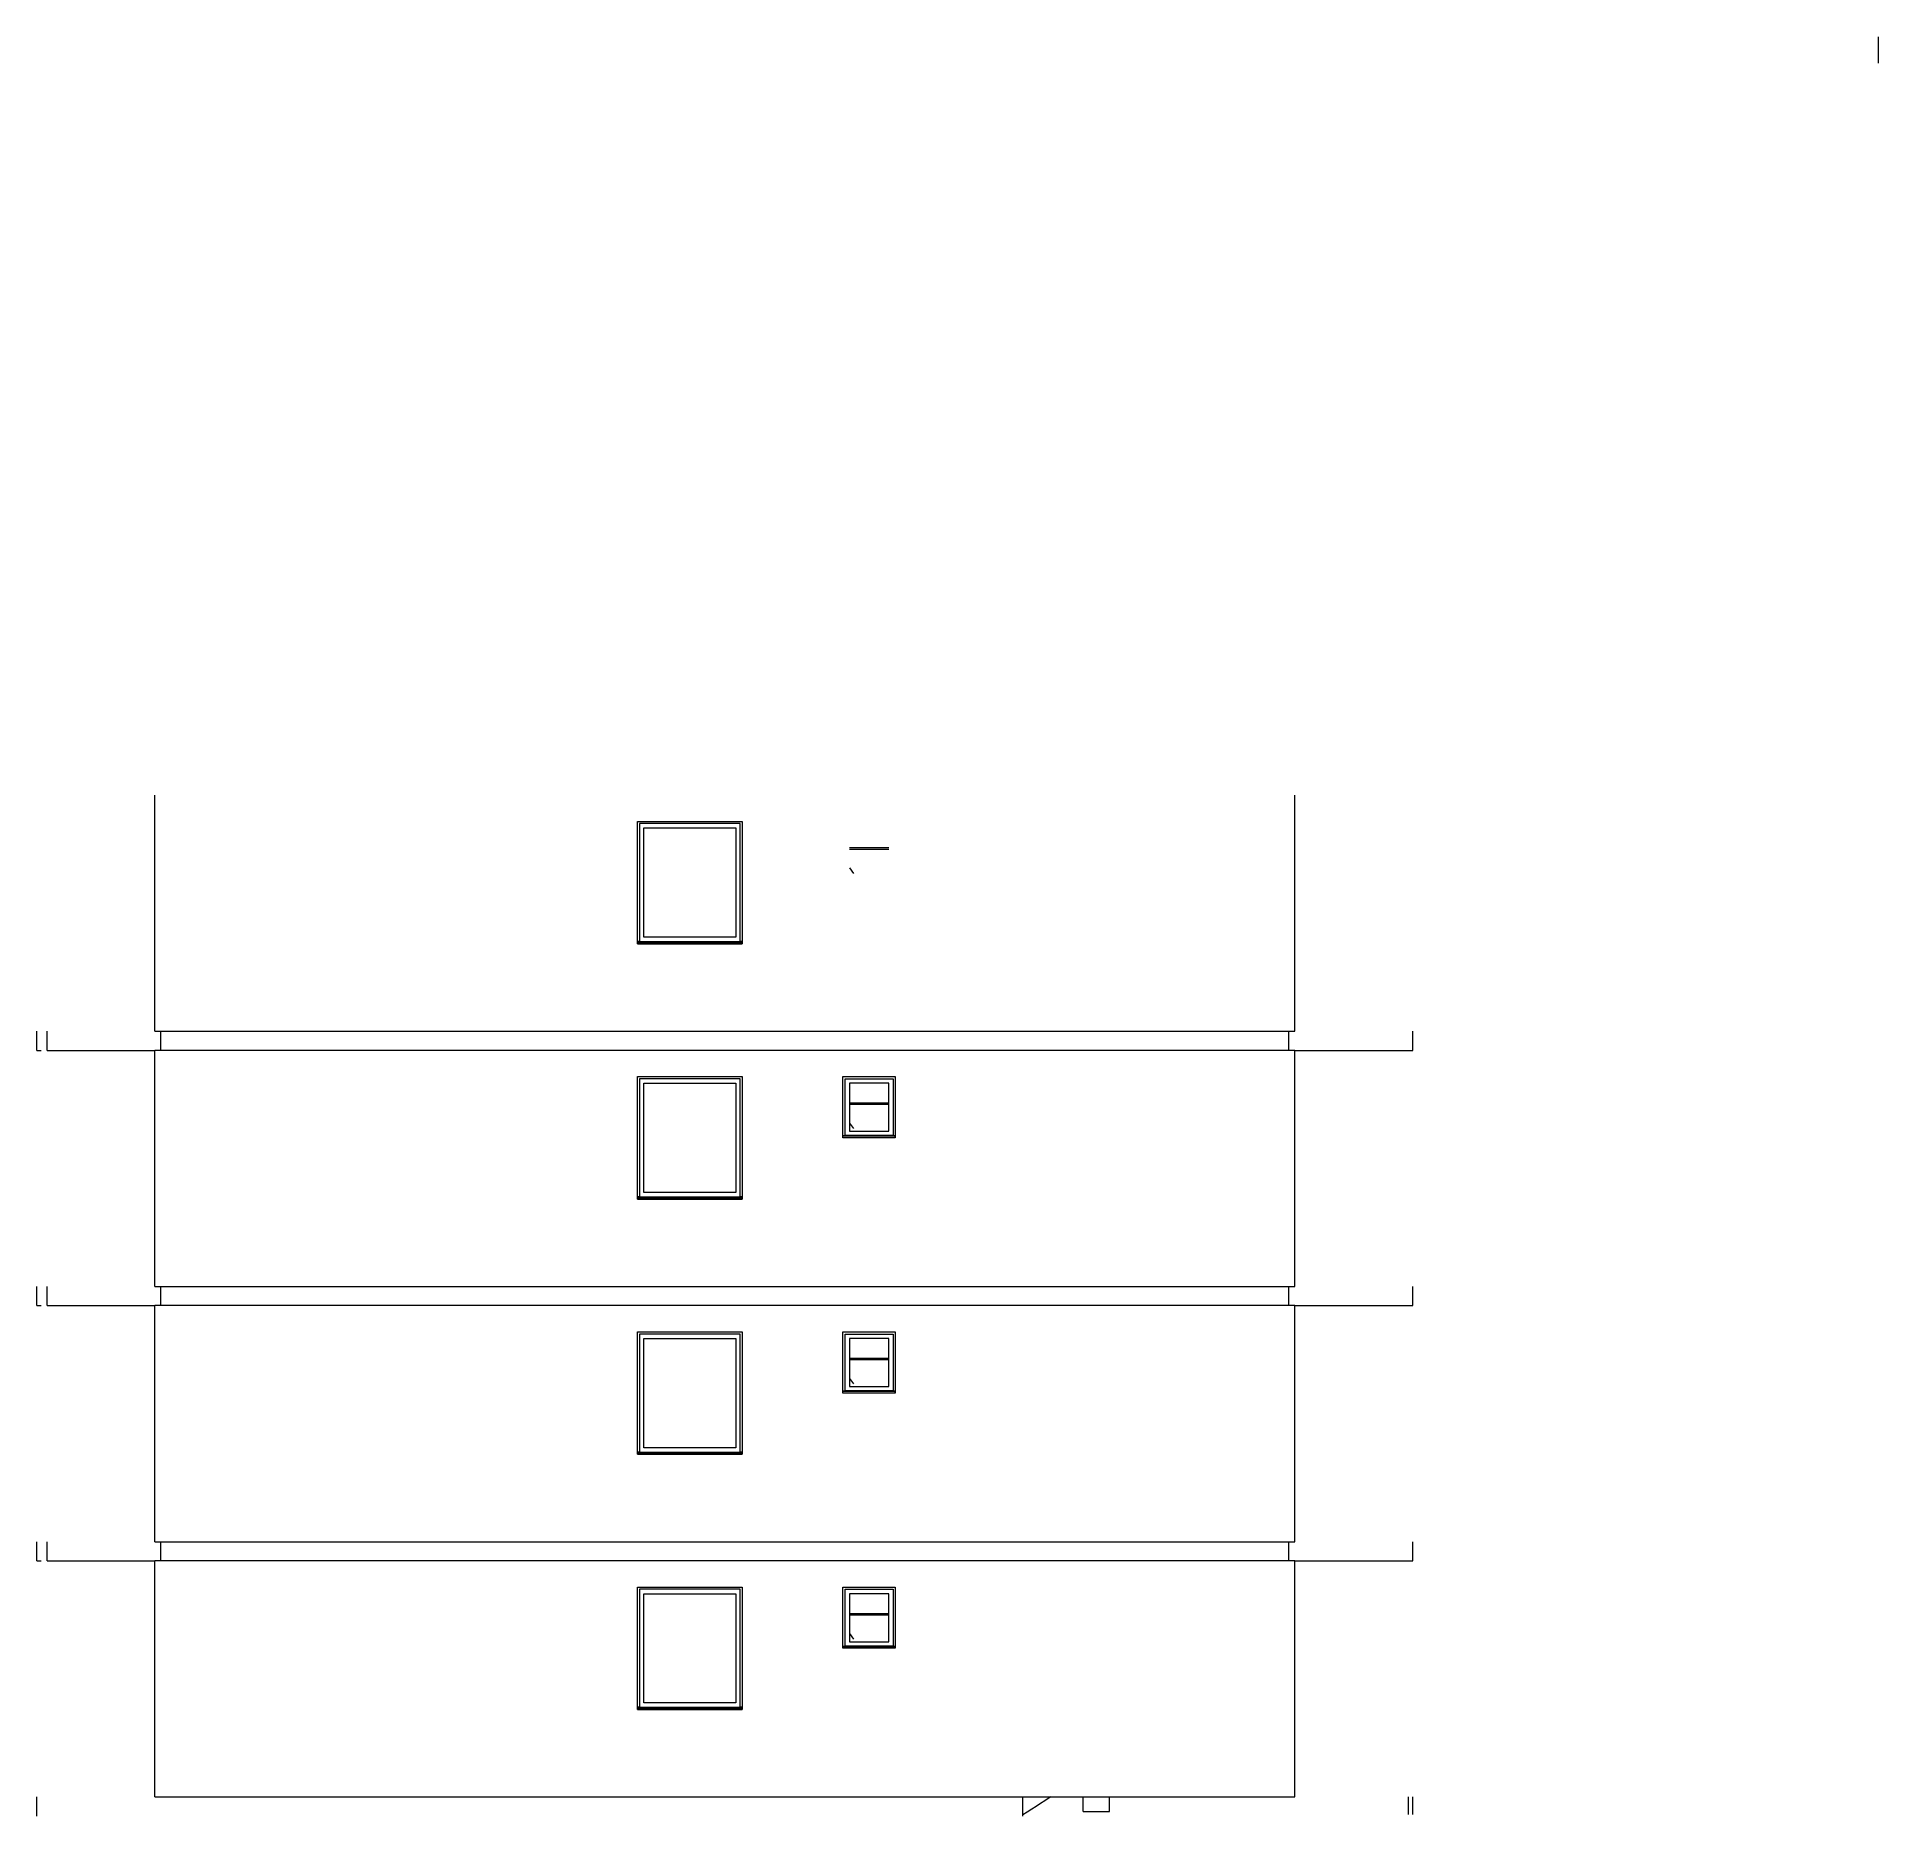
# Model space of a CAD drawing. Header units: millimetres. Extents: x 2447693 to 2624673, y -124111 to -81443.
# Drawn here: x 2447693 to 2468755, y -120785 to -100429 of the extents above.
import ezdxf

# ---------------------------------------------------------------- set-up
doc = ezdxf.new("R2010")
doc.units = ezdxf.units.MM
doc.header["$MEASUREMENT"] = 0
doc.linetypes.add('Wipeout_Contour', pattern=[1000, 0, -1000])
for name, color, linetype, lineweight, true_color in [('0_Pen_No__81', 7, 'Continuous', 5, 0x6a6a6a), ('Exterior walls_Pen_No__81', 7, 'Continuous', 5, 0x6a6a6a), ('Structural - Bearing_Pen_No__81', 7, 'Continuous', 5, 0x6a6a6a)]:
    doc.layers.add(name, color=color, linetype=linetype, lineweight=lineweight, true_color=true_color)
doc.layers.add('Exterior walls', color=7, linetype='Continuous')
doc.layers.add('Structural - Bearing', color=7, linetype='Continuous')
doc.layers.add('Shell - Roof_Pen_No__1', color=7, linetype='Continuous', lineweight=5)

msp = doc.modelspace()

# ---------------------------------------------------------------- linework, layer by layer
at = {"layer": 'Exterior walls_Pen_No__81', "color": 251, "linetype": 'Continuous', "lineweight": 5, "true_color": 0x6a6a6a}
for p, q in [((2456988, -109705), (2457438, -109705)), ((2457438, -109725), (2456988, -109725)), ((2456988, -109937), (2457034, -110000))]:
    msp.add_line(p, q, dxfattribs=at)
at = {"layer": 'Shell - Roof_Pen_No__1', "color": 7, "linetype": 'Continuous', "lineweight": 5}
msp.add_lwpolyline([(2468755, -100429), (2468755, -100729)], dxfattribs=at)

# ---------------------------------------------------------------- wipeouts: each hides what was drawn before it
at = {"color": 254, "linetype": 'Wipeout_Contour', "lineweight": 0, "ltscale": 9830647.412771475}
msp.add_wipeout([(2454563, -110805), (2455763, -110805), (2455763, -110787), (2454563, -110787)], dxfattribs=at).dxf.layer = 'Exterior walls'
at = {"color": 254, "linetype": 'Wipeout_Contour', "lineweight": 0, "ltscale": 9839243.075027646}
msp.add_wipeout([(2456913, -113007), (2456913, -113025), (2457513, -113025), (2457513, -113007)], dxfattribs=at).dxf.layer = 'Exterior walls'
at = {"color": 254, "linetype": 'Wipeout_Contour', "lineweight": 0, "ltscale": 9831180.893224962}
msp.add_wipeout([(2454563, -113707), (2454563, -113725), (2455763, -113725), (2455763, -113707)], dxfattribs=at).dxf.layer = 'Exterior walls'
at = {"color": 254, "linetype": 'Wipeout_Contour', "lineweight": 0, "ltscale": 9839786.630150508}
msp.add_wipeout([(2456913, -115945), (2457513, -115945), (2457513, -115927), (2456913, -115927)], dxfattribs=at).dxf.layer = 'Exterior walls'
at = {"color": 254, "linetype": 'Wipeout_Contour', "lineweight": 0, "ltscale": 9831728.220471147}
msp.add_wipeout([(2454563, -116645), (2455763, -116645), (2455763, -116627), (2454563, -116627)], dxfattribs=at).dxf.layer = 'Exterior walls'
at = {"color": 254, "linetype": 'Wipeout_Contour', "lineweight": 0, "ltscale": 9840344.01883907}
msp.add_wipeout([(2456913, -118865), (2457513, -118865), (2457513, -118847), (2456913, -118847)], dxfattribs=at).dxf.layer = 'Exterior walls'
at = {"color": 254, "linetype": 'Wipeout_Contour', "lineweight": 0, "ltscale": 9832289.392197628}
msp.add_wipeout([(2454563, -119547), (2454563, -119565), (2455763, -119565), (2455763, -119547)], dxfattribs=at).dxf.layer = 'Exterior walls'
at = {"color": 254, "linetype": 'Wipeout_Contour', "lineweight": 0, "ltscale": 9804078.166893803}
msp.add_wipeout([(2447813, -112025), (2449113, -112025), (2449113, -111805), (2447813, -111805)], dxfattribs=at).dxf.layer = 'Structural - Bearing'
at = {"color": 254, "linetype": 'Wipeout_Contour', "lineweight": 0, "ltscale": 9861059.018459938}
msp.add_wipeout([(2463433, -111805), (2462013, -111805), (2462013, -112025), (2463433, -112025)], dxfattribs=at).dxf.layer = 'Structural - Bearing'
at = {"color": 254, "linetype": 'Wipeout_Contour', "lineweight": 0, "ltscale": 9804618.42686018}
msp.add_wipeout([(2447813, -114945), (2449113, -114945), (2449113, -114725), (2447813, -114725)], dxfattribs=at).dxf.layer = 'Structural - Bearing'
at = {"color": 254, "linetype": 'Wipeout_Contour', "lineweight": 0, "ltscale": 9861596.156781495}
msp.add_wipeout([(2462013, -114945), (2463433, -114945), (2463433, -114725), (2462013, -114725)], dxfattribs=at).dxf.layer = 'Structural - Bearing'
at = {"color": 254, "linetype": 'Wipeout_Contour', "lineweight": 0, "ltscale": 9805172.570378708}
msp.add_wipeout([(2447813, -117865), (2449113, -117865), (2449113, -117645), (2447813, -117645)], dxfattribs=at).dxf.layer = 'Structural - Bearing'
at = {"color": 254, "linetype": 'Wipeout_Contour', "lineweight": 0, "ltscale": 9862147.098789735}
msp.add_wipeout([(2462013, -117865), (2463433, -117865), (2463433, -117645), (2462013, -117645)], dxfattribs=at).dxf.layer = 'Structural - Bearing'
at = {"color": 254, "linetype": 'Wipeout_Contour', "lineweight": 0, "ltscale": 9825197.086892867}
msp.add_wipeout([(2458973, -120565), (2447693, -120565), (2447693, -120785), (2458973, -120785)], dxfattribs=at).dxf.layer = 'Structural - Bearing'
at = {"color": 254, "linetype": 'Wipeout_Contour', "lineweight": 0, "ltscale": 9851080.413189584}
msp.add_wipeout([(2459663, -120730), (2459963, -120730), (2459963, -120565), (2459663, -120565)], dxfattribs=at).dxf.layer = 'Structural - Bearing'
at = {"color": 254, "linetype": 'Wipeout_Contour', "lineweight": 0, "ltscale": 9863810.5235062}
msp.add_wipeout([(2462613, -120565), (2462613, -120785), (2463383, -120785), (2463383, -120565)], dxfattribs=at).dxf.layer = 'Structural - Bearing'

# ---------------------------------------------------------------- next in the draw order: linework, layer by layer
at = {"layer": 'Structural - Bearing_Pen_No__81', "color": 251, "linetype": 'Continuous', "lineweight": 5, "true_color": 0x6a6a6a}
for p, q in [((2463433, -112025), (2463433, -111805)), ((2463433, -114945), (2463433, -114725)), ((2463433, -117865), (2463433, -117645)), ((2447693, -120785), (2447693, -120565))]:
    msp.add_line(p, q, dxfattribs=at)

# ---------------------------------------------------------------- next in the draw order: wipeouts: each hides what was drawn before it
at = {"color": 254, "linetype": 'Wipeout_Contour', "lineweight": 0, "ltscale": 9830645.158738539}
msp.add_wipeout([(2455763, -110780), (2454563, -110780), (2454563, -110787), (2455763, -110787)], dxfattribs=at).dxf.layer = 'Exterior walls'
at = {"color": 254, "linetype": 'Wipeout_Contour', "lineweight": 0, "ltscale": 9839240.777829628}
msp.add_wipeout([(2456913, -113000), (2456913, -113007), (2457513, -113007), (2457513, -113000)], dxfattribs=at).dxf.layer = 'Exterior walls'
at = {"color": 254, "linetype": 'Wipeout_Contour', "lineweight": 0, "ltscale": 9831178.579911416}
msp.add_wipeout([(2454563, -113707), (2455763, -113707), (2455763, -113700), (2454563, -113700)], dxfattribs=at).dxf.layer = 'Exterior walls'
at = {"color": 254, "linetype": 'Wipeout_Contour', "lineweight": 0, "ltscale": 9839784.273728471}
msp.add_wipeout([(2456913, -115920), (2456913, -115927), (2457513, -115927), (2457513, -115920)], dxfattribs=at).dxf.layer = 'Exterior walls'
at = {"color": 254, "linetype": 'Wipeout_Contour', "lineweight": 0, "ltscale": 9831725.847886764}
msp.add_wipeout([(2455763, -116620), (2454563, -116620), (2454563, -116627), (2455763, -116627)], dxfattribs=at).dxf.layer = 'Exterior walls'
at = {"color": 254, "linetype": 'Wipeout_Contour', "lineweight": 0, "ltscale": 9840341.603202954}
msp.add_wipeout([(2456913, -118847), (2457513, -118847), (2457513, -118840), (2456913, -118840)], dxfattribs=at).dxf.layer = 'Exterior walls'
at = {"color": 254, "linetype": 'Wipeout_Contour', "lineweight": 0, "ltscale": 9832286.960352432}
msp.add_wipeout([(2455763, -119540), (2454563, -119540), (2454563, -119547), (2455763, -119547)], dxfattribs=at).dxf.layer = 'Exterior walls'
at = {"color": 254, "linetype": 'Wipeout_Contour', "lineweight": 0, "ltscale": 9801241.129211688}
msp.add_wipeout([(2447693, -111805), (2447693, -112025), (2447813, -112025), (2447813, -111805)], dxfattribs=at).dxf.layer = 'Structural - Bearing'
at = {"color": 254, "linetype": 'Wipeout_Contour', "lineweight": 0, "ltscale": 9832448.700967908}
msp.add_wipeout([(2462013, -111805), (2449113, -111805), (2449113, -112025), (2462013, -112025)], dxfattribs=at).dxf.layer = 'Structural - Bearing'
at = {"color": 254, "linetype": 'Wipeout_Contour', "lineweight": 0, "ltscale": 9801781.545513261}
msp.add_wipeout([(2447693, -114945), (2447813, -114945), (2447813, -114725), (2447693, -114725)], dxfattribs=at).dxf.layer = 'Structural - Bearing'
at = {"color": 254, "linetype": 'Wipeout_Contour', "lineweight": 0, "ltscale": 9832987.405822944}
msp.add_wipeout([(2449113, -114725), (2449113, -114945), (2462013, -114945), (2462013, -114725)], dxfattribs=at).dxf.layer = 'Structural - Bearing'
at = {"color": 254, "linetype": 'Wipeout_Contour', "lineweight": 0, "ltscale": 9802335.849366594}
msp.add_wipeout([(2447693, -117865), (2447813, -117865), (2447813, -117645), (2447693, -117645)], dxfattribs=at).dxf.layer = 'Structural - Bearing'
at = {"color": 254, "linetype": 'Wipeout_Contour', "lineweight": 0, "ltscale": 9833539.954443524}
msp.add_wipeout([(2449113, -117865), (2462013, -117865), (2462013, -117645), (2449113, -117645)], dxfattribs=at).dxf.layer = 'Structural - Bearing'
at = {"color": 254, "linetype": 'Wipeout_Contour', "lineweight": 0, "ltscale": 17237210.15204621}
msp.add_wipeout([(2458973, -120785), (2459963, -120785), (2459963, -120730), (2459663, -120730), (2459663, -120565), (2459291, -120565), (2458973, -120771)], dxfattribs=at).dxf.layer = 'Structural - Bearing'
at = {"color": 254, "linetype": 'Wipeout_Contour', "lineweight": 0, "ltscale": 9865446.59977986}
msp.add_wipeout([(2463383, -120765), (2463433, -120765), (2463433, -120565), (2463383, -120565)], dxfattribs=at).dxf.layer = 'Structural - Bearing'

# ---------------------------------------------------------------- next in the draw order: linework, layer by layer
at = {"layer": 'Exterior walls_Pen_No__81', "color": 251, "linetype": 'Continuous', "lineweight": 5, "true_color": 0x6a6a6a}
for p, q in [((2449043, -111805), (2449043, -109105)), ((2462083, -111805), (2462083, -109105)), ((2449043, -111805), (2462083, -111805)), ((2462083, -112025), (2449043, -112025)), ((2449043, -114725), (2449043, -112025)), ((2462083, -114725), (2462083, -112025)), ((2449043, -114725), (2462083, -114725)), ((2462083, -114945), (2449043, -114945)), ((2449043, -117645), (2449043, -114945)), ((2462083, -117645), (2462083, -114945)), ((2449043, -117645), (2462083, -117645)), ((2462083, -117865), (2449043, -117865)), ((2449043, -120565), (2449043, -117865))]:
    msp.add_line(p, q, dxfattribs=at)
at = {"layer": 'Structural - Bearing_Pen_No__81', "color": 251, "linetype": 'Continuous', "lineweight": 5, "true_color": 0x6a6a6a}
for p, q in [((2447693, -112025), (2447693, -111805)), ((2447813, -112025), (2447813, -111805)), ((2449113, -112025), (2449113, -111805)), ((2462013, -112025), (2462013, -111805)), ((2447693, -112025), (2447743, -112025)), ((2447813, -112025), (2449043, -112025)), ((2462083, -112025), (2463433, -112025)), ((2447693, -114945), (2447693, -114725)), ((2447813, -114945), (2447813, -114725)), ((2449113, -114945), (2449113, -114725)), ((2462013, -114945), (2462013, -114725)), ((2447693, -114945), (2447743, -114945)), ((2447813, -114945), (2449043, -114945)), ((2462083, -114945), (2463433, -114945)), ((2447693, -117865), (2447693, -117645)), ((2447813, -117865), (2447813, -117645)), ((2449113, -117865), (2449113, -117645)), ((2462013, -117865), (2462013, -117645)), ((2447693, -117865), (2447743, -117865)), ((2447813, -117865), (2449043, -117865)), ((2462083, -117865), (2463433, -117865)), ((2459663, -120730), (2459663, -120565)), ((2463383, -120765), (2463383, -120565)), ((2463433, -120765), (2463433, -120565))]:
    msp.add_line(p, q, dxfattribs=at)

# ---------------------------------------------------------------- next in the draw order: wipeouts: each hides what was drawn before it
at = {"color": 254, "linetype": 'Wipeout_Contour', "lineweight": 0, "ltscale": 7386108.819331281}
msp.add_wipeout([(2458973, -120565), (2458973, -120771), (2459291, -120565)], dxfattribs=at)
at = {"color": 254, "linetype": 'Wipeout_Contour', "lineweight": 0, "ltscale": 9828175.96068072}
msp.add_wipeout([(2454588, -110755), (2454588, -109455), (2454563, -109455), (2454563, -110755)], dxfattribs=at).dxf.layer = 'Exterior walls'
at = {"color": 254, "linetype": 'Wipeout_Contour', "lineweight": 0, "ltscale": 9832871.241304677}
msp.add_wipeout([(2455738, -109455), (2455738, -110755), (2455763, -110755), (2455763, -109455)], dxfattribs=at).dxf.layer = 'Exterior walls'
at = {"color": 254, "linetype": 'Wipeout_Contour', "lineweight": 0, "ltscale": 9828706.292285524}
msp.add_wipeout([(2454588, -113675), (2454588, -112375), (2454563, -112375), (2454563, -113675)], dxfattribs=at).dxf.layer = 'Exterior walls'
at = {"color": 254, "linetype": 'Wipeout_Contour', "lineweight": 0, "ltscale": 9833401.319685265}
msp.add_wipeout([(2455738, -112375), (2455738, -113675), (2455763, -113675), (2455763, -112375)], dxfattribs=at).dxf.layer = 'Exterior walls'
at = {"color": 254, "linetype": 'Wipeout_Contour', "lineweight": 0, "ltscale": 9838031.845597973}
msp.add_wipeout([(2456938, -112375), (2456913, -112375), (2456913, -112975), (2456938, -112975)], dxfattribs=at).dxf.layer = 'Exterior walls'
at = {"color": 254, "linetype": 'Wipeout_Contour', "lineweight": 0, "ltscale": 9840329.431311078}
msp.add_wipeout([(2457488, -112975), (2457513, -112975), (2457513, -112375), (2457488, -112375)], dxfattribs=at).dxf.layer = 'Exterior walls'
at = {"color": 254, "linetype": 'Wipeout_Contour', "lineweight": 0, "ltscale": 9829250.474512532}
msp.add_wipeout([(2454588, -116595), (2454588, -115295), (2454563, -115295), (2454563, -116595)], dxfattribs=at).dxf.layer = 'Exterior walls'
at = {"color": 254, "linetype": 'Wipeout_Contour', "lineweight": 0, "ltscale": 9833945.24210301}
msp.add_wipeout([(2455738, -115295), (2455738, -116595), (2455763, -116595), (2455763, -115295)], dxfattribs=at).dxf.layer = 'Exterior walls'
at = {"color": 254, "linetype": 'Wipeout_Contour', "lineweight": 0, "ltscale": 9838573.850018792}
msp.add_wipeout([(2456938, -115295), (2456913, -115295), (2456913, -115895), (2456938, -115895)], dxfattribs=at).dxf.layer = 'Exterior walls'
at = {"color": 254, "linetype": 'Wipeout_Contour', "lineweight": 0, "ltscale": 9840871.309188066}
msp.add_wipeout([(2457488, -115895), (2457513, -115895), (2457513, -115295), (2457488, -115295)], dxfattribs=at).dxf.layer = 'Exterior walls'
at = {"color": 254, "linetype": 'Wipeout_Contour', "lineweight": 0, "ltscale": 9829808.505061418}
msp.add_wipeout([(2454588, -119515), (2454588, -118215), (2454563, -118215), (2454563, -119515)], dxfattribs=at).dxf.layer = 'Exterior walls'
at = {"color": 254, "linetype": 'Wipeout_Contour', "lineweight": 0, "ltscale": 9834503.006260868}
msp.add_wipeout([(2455738, -118215), (2455738, -119515), (2455763, -119515), (2455763, -118215)], dxfattribs=at).dxf.layer = 'Exterior walls'
at = {"color": 254, "linetype": 'Wipeout_Contour', "lineweight": 0, "ltscale": 9839129.689883314}
msp.add_wipeout([(2456938, -118215), (2456913, -118215), (2456913, -118815), (2456938, -118815)], dxfattribs=at).dxf.layer = 'Exterior walls'
at = {"color": 254, "linetype": 'Wipeout_Contour', "lineweight": 0, "ltscale": 9841427.019293018}
msp.add_wipeout([(2457488, -118815), (2457513, -118815), (2457513, -118215), (2457488, -118215)], dxfattribs=at).dxf.layer = 'Exterior walls'
at = {"color": 254, "linetype": 'Wipeout_Contour', "lineweight": 0, "ltscale": 14782787.46801665}
msp.add_wipeout([(2459963, -120730), (2460263, -120730), (2460263, -120785), (2462293, -120785), (2462293, -120565), (2459963, -120565)], dxfattribs=at).dxf.layer = 'Structural - Bearing'

# ---------------------------------------------------------------- next in the draw order: linework, layer by layer
at = {"layer": '0_Pen_No__81', "color": 251, "linetype": 'Continuous', "lineweight": 5, "true_color": 0x6a6a6a}
for p, q in [((2459123, -120674), (2459073, -120706)), ((2459173, -120642), (2459123, -120674)), ((2459223, -120609), (2459173, -120642)), ((2459261, -120585), (2459223, -120609)), ((2459291, -120565), (2459261, -120585)), ((2459023, -120739), (2458973, -120771)), ((2459073, -120706), (2459023, -120739))]:
    msp.add_line(p, q, dxfattribs=at)
at = {"layer": 'Exterior walls_Pen_No__81', "color": 251, "linetype": 'Continuous', "lineweight": 5, "true_color": 0x6a6a6a}
for p, q in [((2462083, -120565), (2462083, -117865)), ((2449043, -120565), (2462083, -120565))]:
    msp.add_line(p, q, dxfattribs=at)
at = {"layer": 'Structural - Bearing_Pen_No__81', "color": 251, "linetype": 'Continuous', "lineweight": 5, "true_color": 0x6a6a6a}
for p, q in [((2458973, -120785), (2458973, -120565)), ((2459963, -120730), (2459963, -120565)), ((2459663, -120730), (2459963, -120730))]:
    msp.add_line(p, q, dxfattribs=at)

# ---------------------------------------------------------------- next in the draw order: wipeouts: each hides what was drawn before it
at = {"color": 254, "linetype": 'Wipeout_Contour', "lineweight": 0, "ltscale": 19660807.59968673}
msp.add_wipeout([(2454563, -109405), (2454563, -109455), (2454588, -109455), (2454588, -109430), (2455738, -109430), (2455738, -109455), (2455763, -109455), (2455763, -109405)], dxfattribs=at).dxf.layer = 'Exterior walls'
at = {"color": 254, "linetype": 'Wipeout_Contour', "lineweight": 0, "ltscale": 9828294.726201635}
msp.add_wipeout([(2454563, -110755), (2454563, -110780), (2454588, -110780), (2454588, -110755)], dxfattribs=at).dxf.layer = 'Exterior walls'
at = {"color": 254, "linetype": 'Wipeout_Contour', "lineweight": 0, "ltscale": 9832989.950146237}
msp.add_wipeout([(2455738, -110755), (2455738, -110780), (2455763, -110780), (2455763, -110755)], dxfattribs=at).dxf.layer = 'Exterior walls'
at = {"color": 254, "linetype": 'Wipeout_Contour', "lineweight": 0, "ltscale": 19661861.6675913}
msp.add_wipeout([(2454563, -112325), (2454563, -112375), (2454588, -112375), (2454588, -112350), (2455738, -112350), (2455738, -112375), (2455763, -112375), (2455763, -112325)], dxfattribs=at).dxf.layer = 'Exterior walls'
at = {"color": 254, "linetype": 'Wipeout_Contour', "lineweight": 0, "ltscale": 19678244.53474506}
msp.add_wipeout([(2457513, -112325), (2456913, -112325), (2456913, -112375), (2456938, -112375), (2456938, -112350), (2457488, -112350), (2457488, -112375), (2457513, -112375)], dxfattribs=at).dxf.layer = 'Exterior walls'
at = {"color": 254, "linetype": 'Wipeout_Contour', "lineweight": 0, "ltscale": 9838089.117116746}
msp.add_wipeout([(2456938, -112975), (2456913, -112975), (2456913, -113000), (2456938, -113000)], dxfattribs=at).dxf.layer = 'Exterior walls'
at = {"color": 254, "linetype": 'Wipeout_Contour', "lineweight": 0, "ltscale": 9840386.689467406}
msp.add_wipeout([(2457513, -112975), (2457488, -112975), (2457488, -113000), (2457513, -113000)], dxfattribs=at).dxf.layer = 'Exterior walls'
at = {"color": 254, "linetype": 'Wipeout_Contour', "lineweight": 0, "ltscale": 9828828.200537477}
msp.add_wipeout([(2454563, -113675), (2454563, -113700), (2454588, -113700), (2454588, -113675)], dxfattribs=at).dxf.layer = 'Exterior walls'
at = {"color": 254, "linetype": 'Wipeout_Contour', "lineweight": 0, "ltscale": 9833523.169764915}
msp.add_wipeout([(2455738, -113700), (2455763, -113700), (2455763, -113675), (2455738, -113675)], dxfattribs=at).dxf.layer = 'Exterior walls'
at = {"color": 254, "linetype": 'Wipeout_Contour', "lineweight": 0, "ltscale": 19662943.43119448}
msp.add_wipeout([(2454563, -115245), (2454563, -115295), (2454588, -115295), (2454588, -115270), (2455738, -115270), (2455738, -115295), (2455763, -115295), (2455763, -115245)], dxfattribs=at).dxf.layer = 'Exterior walls'
at = {"color": 254, "linetype": 'Wipeout_Contour', "lineweight": 0, "ltscale": 19679325.39774245}
msp.add_wipeout([(2456913, -115245), (2456913, -115295), (2456938, -115295), (2456938, -115270), (2457488, -115270), (2457488, -115295), (2457513, -115295), (2457513, -115245)], dxfattribs=at).dxf.layer = 'Exterior walls'
at = {"color": 254, "linetype": 'Wipeout_Contour', "lineweight": 0, "ltscale": 9838632.6023328}
msp.add_wipeout([(2456938, -115895), (2456913, -115895), (2456913, -115920), (2456938, -115920)], dxfattribs=at).dxf.layer = 'Exterior walls'
at = {"color": 254, "linetype": 'Wipeout_Contour', "lineweight": 0, "ltscale": 9840930.047799002}
msp.add_wipeout([(2457513, -115895), (2457488, -115895), (2457488, -115920), (2457513, -115920)], dxfattribs=at).dxf.layer = 'Exterior walls'
at = {"color": 254, "linetype": 'Wipeout_Contour', "lineweight": 0, "ltscale": 9829375.524981538}
msp.add_wipeout([(2454563, -116595), (2454563, -116620), (2454588, -116620), (2454588, -116595)], dxfattribs=at).dxf.layer = 'Exterior walls'
at = {"color": 254, "linetype": 'Wipeout_Contour', "lineweight": 0, "ltscale": 9834070.232906107}
msp.add_wipeout([(2455738, -116620), (2455763, -116620), (2455763, -116595), (2455738, -116595)], dxfattribs=at).dxf.layer = 'Exterior walls'
at = {"color": 254, "linetype": 'Wipeout_Contour', "lineweight": 0, "ltscale": 19664052.88592548}
msp.add_wipeout([(2454563, -118165), (2454563, -118215), (2454588, -118215), (2454588, -118190), (2455738, -118190), (2455738, -118215), (2455763, -118215), (2455763, -118165)], dxfattribs=at).dxf.layer = 'Exterior walls'
at = {"color": 254, "linetype": 'Wipeout_Contour', "lineweight": 0, "ltscale": 19680433.92891663}
msp.add_wipeout([(2456913, -118165), (2456913, -118215), (2456938, -118215), (2456938, -118190), (2457488, -118190), (2457488, -118215), (2457513, -118215), (2457513, -118165)], dxfattribs=at).dxf.layer = 'Exterior walls'
at = {"color": 254, "linetype": 'Wipeout_Contour', "lineweight": 0, "ltscale": 9839189.922748737}
msp.add_wipeout([(2456938, -118815), (2456913, -118815), (2456913, -118840), (2456938, -118840)], dxfattribs=at).dxf.layer = 'Exterior walls'
at = {"color": 254, "linetype": 'Wipeout_Contour', "lineweight": 0, "ltscale": 9841487.238110874}
msp.add_wipeout([(2457513, -118815), (2457488, -118815), (2457488, -118840), (2457513, -118840)], dxfattribs=at).dxf.layer = 'Exterior walls'
at = {"color": 254, "linetype": 'Wipeout_Contour', "lineweight": 0, "ltscale": 9829936.697220434}
msp.add_wipeout([(2454563, -119515), (2454563, -119540), (2454588, -119540), (2454588, -119515)], dxfattribs=at).dxf.layer = 'Exterior walls'
at = {"color": 254, "linetype": 'Wipeout_Contour', "lineweight": 0, "ltscale": 9834631.137259625}
msp.add_wipeout([(2455738, -119540), (2455763, -119540), (2455763, -119515), (2455738, -119515)], dxfattribs=at).dxf.layer = 'Exterior walls'

# ---------------------------------------------------------------- next in the draw order: wipeouts: each hides what was drawn before it
at = {"color": 254, "linetype": 'Wipeout_Contour', "lineweight": 0, "ltscale": 9828325.784099635}
msp.add_wipeout([(2454638, -109480), (2454588, -109480), (2454588, -110730), (2454638, -110730)], dxfattribs=at).dxf.layer = 'Exterior walls'
at = {"color": 254, "linetype": 'Wipeout_Contour', "lineweight": 0, "ltscale": 9832721.365971923}
msp.add_wipeout([(2455688, -110730), (2455738, -110730), (2455738, -109480), (2455688, -109480)], dxfattribs=at).dxf.layer = 'Exterior walls'
at = {"color": 254, "linetype": 'Wipeout_Contour', "lineweight": 0, "ltscale": 9828856.107623305}
msp.add_wipeout([(2454638, -112400), (2454588, -112400), (2454588, -113650), (2454638, -113650)], dxfattribs=at).dxf.layer = 'Exterior walls'
at = {"color": 254, "linetype": 'Wipeout_Contour', "lineweight": 0, "ltscale": 9833251.452434618}
msp.add_wipeout([(2455688, -113650), (2455738, -113650), (2455738, -112400), (2455688, -112400)], dxfattribs=at).dxf.layer = 'Exterior walls'
at = {"color": 254, "linetype": 'Wipeout_Contour', "lineweight": 0, "ltscale": 9838181.676445805}
msp.add_wipeout([(2456988, -112950), (2456988, -112400), (2456938, -112400), (2456938, -112950)], dxfattribs=at).dxf.layer = 'Exterior walls'
at = {"color": 254, "linetype": 'Wipeout_Contour', "lineweight": 0, "ltscale": 9840179.57706826}
msp.add_wipeout([(2457438, -112400), (2457438, -112950), (2457488, -112950), (2457488, -112400)], dxfattribs=at).dxf.layer = 'Exterior walls'
at = {"color": 254, "linetype": 'Wipeout_Contour', "lineweight": 0, "ltscale": 9829400.281559028}
msp.add_wipeout([(2454638, -115320), (2454588, -115320), (2454588, -116570), (2454638, -116570)], dxfattribs=at).dxf.layer = 'Exterior walls'
at = {"color": 254, "linetype": 'Wipeout_Contour', "lineweight": 0, "ltscale": 9833795.383144643}
msp.add_wipeout([(2455688, -116570), (2455738, -116570), (2455738, -115320), (2455688, -115320)], dxfattribs=at).dxf.layer = 'Exterior walls'
at = {"color": 254, "linetype": 'Wipeout_Contour', "lineweight": 0, "ltscale": 9838723.67261392}
msp.add_wipeout([(2456988, -115870), (2456988, -115320), (2456938, -115320), (2456938, -115870)], dxfattribs=at).dxf.layer = 'Exterior walls'
at = {"color": 254, "linetype": 'Wipeout_Contour', "lineweight": 0, "ltscale": 9840721.463198263}
msp.add_wipeout([(2457438, -115320), (2457438, -115870), (2457488, -115870), (2457488, -115320)], dxfattribs=at).dxf.layer = 'Exterior walls'
at = {"color": 254, "linetype": 'Wipeout_Contour', "lineweight": 0, "ltscale": 9829958.303606581}
msp.add_wipeout([(2454638, -118240), (2454588, -118240), (2454588, -119490), (2454638, -119490)], dxfattribs=at).dxf.layer = 'Exterior walls'
at = {"color": 254, "linetype": 'Wipeout_Contour', "lineweight": 0, "ltscale": 9834353.15580485}
msp.add_wipeout([(2455688, -119490), (2455738, -119490), (2455738, -118240), (2455688, -118240)], dxfattribs=at).dxf.layer = 'Exterior walls'
at = {"color": 254, "linetype": 'Wipeout_Contour', "lineweight": 0, "ltscale": 9839279.504016025}
msp.add_wipeout([(2456988, -118790), (2456988, -118240), (2456938, -118240), (2456938, -118790)], dxfattribs=at).dxf.layer = 'Exterior walls'
at = {"color": 254, "linetype": 'Wipeout_Contour', "lineweight": 0, "ltscale": 9841277.181765957}
msp.add_wipeout([(2457438, -118240), (2457438, -118790), (2457488, -118790), (2457488, -118240)], dxfattribs=at).dxf.layer = 'Exterior walls'

# ---------------------------------------------------------------- next in the draw order: wipeouts: each hides what was drawn before it
at = {"color": 254, "linetype": 'Wipeout_Contour', "lineweight": 0, "ltscale": 14745612.94803259}
msp.add_wipeout([(2454588, -109430), (2454588, -109480), (2454638, -109480), (2455688, -109480), (2455738, -109480), (2455738, -109430)], dxfattribs=at).dxf.layer = 'Exterior walls'
at = {"color": 254, "linetype": 'Wipeout_Contour', "lineweight": 0, "ltscale": 14745957.82937973}
msp.add_wipeout([(2454588, -110730), (2454588, -110780), (2455738, -110780), (2455738, -110730), (2455688, -110730), (2454638, -110730)], dxfattribs=at).dxf.layer = 'Exterior walls'
at = {"color": 254, "linetype": 'Wipeout_Contour', "lineweight": 0, "ltscale": 14746403.69192958}
msp.add_wipeout([(2454588, -112350), (2454588, -112400), (2454638, -112400), (2455688, -112400), (2455738, -112400), (2455738, -112350)], dxfattribs=at).dxf.layer = 'Exterior walls'
at = {"color": 254, "linetype": 'Wipeout_Contour', "lineweight": 0, "ltscale": 14758690.83609917}
msp.add_wipeout([(2457488, -112350), (2456938, -112350), (2456938, -112400), (2456988, -112400), (2457438, -112400), (2457488, -112400)], dxfattribs=at).dxf.layer = 'Exterior walls'
at = {"color": 254, "linetype": 'Wipeout_Contour', "lineweight": 0, "ltscale": 14758851.06829959}
msp.add_wipeout([(2456938, -113000), (2457488, -113000), (2457488, -112950), (2457438, -112950), (2456988, -112950), (2456938, -112950)], dxfattribs=at).dxf.layer = 'Exterior walls'
at = {"color": 254, "linetype": 'Wipeout_Contour', "lineweight": 0, "ltscale": 14746757.70045561}
msp.add_wipeout([(2454588, -113700), (2455738, -113700), (2455738, -113650), (2455688, -113650), (2454638, -113650), (2454588, -113650)], dxfattribs=at).dxf.layer = 'Exterior walls'
at = {"color": 254, "linetype": 'Wipeout_Contour', "lineweight": 0, "ltscale": 14747215.20756897}
msp.add_wipeout([(2454588, -115270), (2454588, -115320), (2454638, -115320), (2455688, -115320), (2455738, -115320), (2455738, -115270)], dxfattribs=at).dxf.layer = 'Exterior walls'
at = {"color": 254, "linetype": 'Wipeout_Contour', "lineweight": 0, "ltscale": 14759501.67612638}
msp.add_wipeout([(2457488, -115270), (2456938, -115270), (2456938, -115320), (2456988, -115320), (2457438, -115320), (2457488, -115320)], dxfattribs=at).dxf.layer = 'Exterior walls'
at = {"color": 254, "linetype": 'Wipeout_Contour', "lineweight": 0, "ltscale": 14759666.05171638}
msp.add_wipeout([(2456938, -115920), (2457488, -115920), (2457488, -115870), (2457438, -115870), (2456988, -115870), (2456938, -115870)], dxfattribs=at).dxf.layer = 'Exterior walls'
at = {"color": 254, "linetype": 'Wipeout_Contour', "lineweight": 0, "ltscale": 14747578.341778}
msp.add_wipeout([(2454588, -116570), (2454588, -116620), (2455738, -116620), (2455738, -116570), (2455688, -116570), (2454638, -116570)], dxfattribs=at).dxf.layer = 'Exterior walls'
at = {"color": 254, "linetype": 'Wipeout_Contour', "lineweight": 0, "ltscale": 14748047.49152185}
msp.add_wipeout([(2454588, -118190), (2454588, -118240), (2454638, -118240), (2455688, -118240), (2455738, -118240), (2455738, -118190)], dxfattribs=at).dxf.layer = 'Exterior walls'
at = {"color": 254, "linetype": 'Wipeout_Contour', "lineweight": 0, "ltscale": 14760333.26725396}
msp.add_wipeout([(2457488, -118190), (2456938, -118190), (2456938, -118240), (2456988, -118240), (2457438, -118240), (2457488, -118240)], dxfattribs=at).dxf.layer = 'Exterior walls'
at = {"color": 254, "linetype": 'Wipeout_Contour', "lineweight": 0, "ltscale": 14760501.78554025}
msp.add_wipeout([(2456938, -118840), (2457488, -118840), (2457488, -118790), (2457438, -118790), (2456988, -118790), (2456938, -118790)], dxfattribs=at).dxf.layer = 'Exterior walls'
at = {"color": 254, "linetype": 'Wipeout_Contour', "lineweight": 0, "ltscale": 14748419.74987978}
msp.add_wipeout([(2454588, -119490), (2454588, -119540), (2455738, -119540), (2455738, -119490), (2455688, -119490), (2454638, -119490)], dxfattribs=at).dxf.layer = 'Exterior walls'

# ---------------------------------------------------------------- next in the draw order: wipeouts: each hides what was drawn before it
at = {"color": 254, "linetype": 'Wipeout_Contour', "lineweight": 0, "ltscale": 9830523.57500907}
msp.add_wipeout([(2454638, -110730), (2455688, -110730), (2455688, -109480), (2454638, -109480)], dxfattribs=at).dxf.layer = 'Exterior walls'
at = {"color": 254, "linetype": 'Wipeout_Contour', "lineweight": 0, "ltscale": 9831053.780000325}
msp.add_wipeout([(2454638, -113650), (2455688, -113650), (2455688, -112400), (2454638, -112400)], dxfattribs=at).dxf.layer = 'Exterior walls'
at = {"color": 254, "linetype": 'Wipeout_Contour', "lineweight": 0, "ltscale": 9839180.626743145}
msp.add_wipeout([(2457438, -112950), (2457438, -112400), (2456988, -112400), (2456988, -112950)], dxfattribs=at).dxf.layer = 'Exterior walls'
at = {"color": 254, "linetype": 'Wipeout_Contour', "lineweight": 0, "ltscale": 9831597.83232121}
msp.add_wipeout([(2454638, -116570), (2455688, -116570), (2455688, -115320), (2454638, -115320)], dxfattribs=at).dxf.layer = 'Exterior walls'
at = {"color": 254, "linetype": 'Wipeout_Contour', "lineweight": 0, "ltscale": 9839722.567891285}
msp.add_wipeout([(2457438, -115870), (2457438, -115320), (2456988, -115320), (2456988, -115870)], dxfattribs=at).dxf.layer = 'Exterior walls'
at = {"color": 254, "linetype": 'Wipeout_Contour', "lineweight": 0, "ltscale": 9832155.729673043}
msp.add_wipeout([(2454638, -119490), (2455688, -119490), (2455688, -118240), (2454638, -118240)], dxfattribs=at).dxf.layer = 'Exterior walls'
at = {"color": 254, "linetype": 'Wipeout_Contour', "lineweight": 0, "ltscale": 9840278.342875231}
msp.add_wipeout([(2457438, -118790), (2457438, -118240), (2456988, -118240), (2456988, -118790)], dxfattribs=at).dxf.layer = 'Exterior walls'

# ---------------------------------------------------------------- next in the draw order: linework, layer by layer
at = {"layer": 'Exterior walls_Pen_No__81', "color": 251, "linetype": 'Continuous', "lineweight": 5, "true_color": 0x6a6a6a}
for p, q in [((2454563, -110783), (2454563, -109405)), ((2454563, -109405), (2455763, -109405)), ((2454588, -109430), (2454588, -109480)), ((2455738, -109430), (2454588, -109430)), ((2454588, -109480), (2454588, -110730)), ((2454638, -110730), (2454638, -109480)), ((2454638, -109480), (2455688, -109480)), ((2455688, -109480), (2455688, -110730)), ((2455738, -109480), (2455738, -109430)), ((2455738, -110730), (2455738, -109480)), ((2455763, -109405), (2455763, -110783)), ((2454588, -110780), (2454563, -110780)), ((2454563, -110783), (2454563, -110787)), ((2454563, -110787), (2455763, -110787)), ((2454563, -110805), (2454563, -110787)), ((2454588, -110730), (2454588, -110780)), ((2454588, -110780), (2455738, -110780)), ((2455688, -110730), (2454638, -110730)), ((2455738, -110780), (2455738, -110730)), ((2455763, -110780), (2455738, -110780)), ((2455763, -110787), (2455763, -110783)), ((2455763, -110805), (2455763, -110787)), ((2454563, -110805), (2455763, -110805)), ((2454563, -113703), (2454563, -112325)), ((2454563, -112325), (2455763, -112325)), ((2454588, -112350), (2454588, -112400)), ((2455738, -112350), (2454588, -112350)), ((2454588, -112400), (2454588, -113650)), ((2454638, -113650), (2454638, -112400)), ((2454638, -112400), (2455688, -112400)), ((2455688, -112400), (2455688, -113650)), ((2455738, -112400), (2455738, -112350)), ((2455738, -113650), (2455738, -112400)), ((2455763, -112325), (2455763, -113703)), ((2456913, -113003), (2456913, -112325)), ((2456913, -112325), (2457513, -112325)), ((2456938, -112400), (2456938, -112350)), ((2456938, -112350), (2457488, -112350)), ((2456938, -112950), (2456938, -112400)), ((2456988, -112400), (2456988, -112950)), ((2457438, -112400), (2456988, -112400)), ((2457438, -112950), (2457438, -112400)), ((2457488, -112350), (2457488, -112400)), ((2457488, -112400), (2457488, -112950)), ((2457513, -112325), (2457513, -113003)), ((2456988, -112625), (2457438, -112625)), ((2457438, -112645), (2456988, -112645)), ((2456988, -112857), (2457034, -112920)), ((2456913, -113000), (2456938, -113000)), ((2456913, -113007), (2456913, -113003)), ((2457513, -113007), (2456913, -113007)), ((2456913, -113025), (2456913, -113007)), ((2457513, -113025), (2456913, -113025)), ((2456938, -113000), (2456938, -112950)), ((2457488, -113000), (2456938, -113000)), ((2456988, -112950), (2457438, -112950)), ((2457488, -112950), (2457488, -113000)), ((2457488, -113000), (2457513, -113000)), ((2457513, -113003), (2457513, -113007)), ((2457513, -113025), (2457513, -113007)), ((2454588, -113700), (2454563, -113700)), ((2454563, -113703), (2454563, -113707)), ((2454563, -113707), (2455763, -113707)), ((2454563, -113725), (2454563, -113707)), ((2454563, -113725), (2455763, -113725)), ((2454588, -113650), (2454588, -113700)), ((2454588, -113700), (2455738, -113700)), ((2455688, -113650), (2454638, -113650)), ((2455738, -113700), (2455738, -113650)), ((2455763, -113700), (2455738, -113700)), ((2455763, -113707), (2455763, -113703)), ((2455763, -113725), (2455763, -113707)), ((2454563, -116623), (2454563, -115245)), ((2454563, -115245), (2455763, -115245)), ((2454588, -115270), (2454588, -115320)), ((2455738, -115270), (2454588, -115270)), ((2454588, -115320), (2454588, -116570)), ((2454638, -116570), (2454638, -115320)), ((2454638, -115320), (2455688, -115320)), ((2455688, -115320), (2455688, -116570)), ((2455738, -115320), (2455738, -115270)), ((2455738, -116570), (2455738, -115320)), ((2455763, -115245), (2455763, -116623)), ((2456913, -115923), (2456913, -115245)), ((2456913, -115245), (2457513, -115245)), ((2456938, -115320), (2456938, -115270)), ((2456938, -115270), (2457488, -115270)), ((2456938, -115870), (2456938, -115320)), ((2456988, -115320), (2456988, -115870)), ((2457438, -115320), (2456988, -115320)), ((2457438, -115870), (2457438, -115320)), ((2457488, -115270), (2457488, -115320)), ((2457488, -115320), (2457488, -115870)), ((2457513, -115245), (2457513, -115923)), ((2456988, -115545), (2457438, -115545)), ((2457438, -115565), (2456988, -115565)), ((2456988, -115777), (2457034, -115840)), ((2456913, -115920), (2456938, -115920)), ((2456913, -115927), (2456913, -115923)), ((2457513, -115927), (2456913, -115927)), ((2456913, -115945), (2456913, -115927)), ((2457513, -115945), (2456913, -115945)), ((2456938, -115920), (2456938, -115870)), ((2457488, -115920), (2456938, -115920)), ((2456988, -115870), (2457438, -115870)), ((2457488, -115870), (2457488, -115920)), ((2457488, -115920), (2457513, -115920)), ((2457513, -115923), (2457513, -115927)), ((2457513, -115945), (2457513, -115927)), ((2454588, -116620), (2454563, -116620)), ((2454563, -116623), (2454563, -116627)), ((2454563, -116627), (2455763, -116627)), ((2454563, -116645), (2454563, -116627)), ((2454563, -116645), (2455763, -116645)), ((2454588, -116570), (2454588, -116620)), ((2454588, -116620), (2455738, -116620)), ((2455688, -116570), (2454638, -116570)), ((2455738, -116620), (2455738, -116570)), ((2455763, -116620), (2455738, -116620)), ((2455763, -116627), (2455763, -116623)), ((2455763, -116645), (2455763, -116627)), ((2454563, -119543), (2454563, -118165)), ((2454563, -118165), (2455763, -118165)), ((2454588, -118190), (2454588, -118240)), ((2455738, -118190), (2454588, -118190)), ((2454588, -118240), (2454588, -119490)), ((2454638, -119490), (2454638, -118240)), ((2454638, -118240), (2455688, -118240)), ((2455688, -118240), (2455688, -119490)), ((2455738, -118240), (2455738, -118190)), ((2455738, -119490), (2455738, -118240)), ((2455763, -118165), (2455763, -119543)), ((2456913, -118843), (2456913, -118165)), ((2456913, -118165), (2457513, -118165)), ((2456938, -118240), (2456938, -118190)), ((2456938, -118190), (2457488, -118190)), ((2456938, -118790), (2456938, -118240)), ((2456988, -118240), (2456988, -118790)), ((2457438, -118240), (2456988, -118240)), ((2457438, -118790), (2457438, -118240)), ((2457488, -118190), (2457488, -118240)), ((2457488, -118240), (2457488, -118790)), ((2457513, -118165), (2457513, -118843)), ((2456988, -118465), (2457438, -118465)), ((2457438, -118485), (2456988, -118485)), ((2456938, -118840), (2456938, -118790)), ((2456988, -118697), (2457034, -118760)), ((2456988, -118790), (2457438, -118790)), ((2457488, -118790), (2457488, -118840)), ((2456913, -118840), (2456938, -118840)), ((2456913, -118847), (2456913, -118843)), ((2457513, -118847), (2456913, -118847)), ((2456913, -118865), (2456913, -118847)), ((2457513, -118865), (2456913, -118865)), ((2457488, -118840), (2456938, -118840)), ((2457488, -118840), (2457513, -118840)), ((2457513, -118843), (2457513, -118847)), ((2457513, -118865), (2457513, -118847)), ((2454588, -119540), (2454563, -119540)), ((2454563, -119543), (2454563, -119547)), ((2454563, -119547), (2455763, -119547)), ((2454563, -119565), (2454563, -119547)), ((2454563, -119565), (2455763, -119565)), ((2454588, -119490), (2454588, -119540)), ((2454588, -119540), (2455738, -119540)), ((2455688, -119490), (2454638, -119490)), ((2455738, -119540), (2455738, -119490)), ((2455763, -119540), (2455738, -119540)), ((2455763, -119547), (2455763, -119543)), ((2455763, -119565), (2455763, -119547))]:
    msp.add_line(p, q, dxfattribs=at)
at = {"layer": 'Shell - Roof_Pen_No__1', "color": 7, "linetype": 'Continuous', "lineweight": 5}
for points in [[(2454563, -109405), (2455763, -109405), (2455763, -110805), (2454563, -110805)], [(2454563, -112325), (2455763, -112325), (2455763, -113725), (2454563, -113725)], [(2456913, -112325), (2457513, -112325), (2457513, -113025), (2456913, -113025)], [(2454563, -115245), (2455763, -115245), (2455763, -116645), (2454563, -116645)], [(2456913, -115245), (2457513, -115245), (2457513, -115945), (2456913, -115945)], [(2454563, -118165), (2455763, -118165), (2455763, -119565), (2454563, -119565)], [(2456913, -118165), (2457513, -118165), (2457513, -118865), (2456913, -118865)]]:
    msp.add_lwpolyline(points, close=True, dxfattribs=at)

doc.saveas('drawing.dxf')
